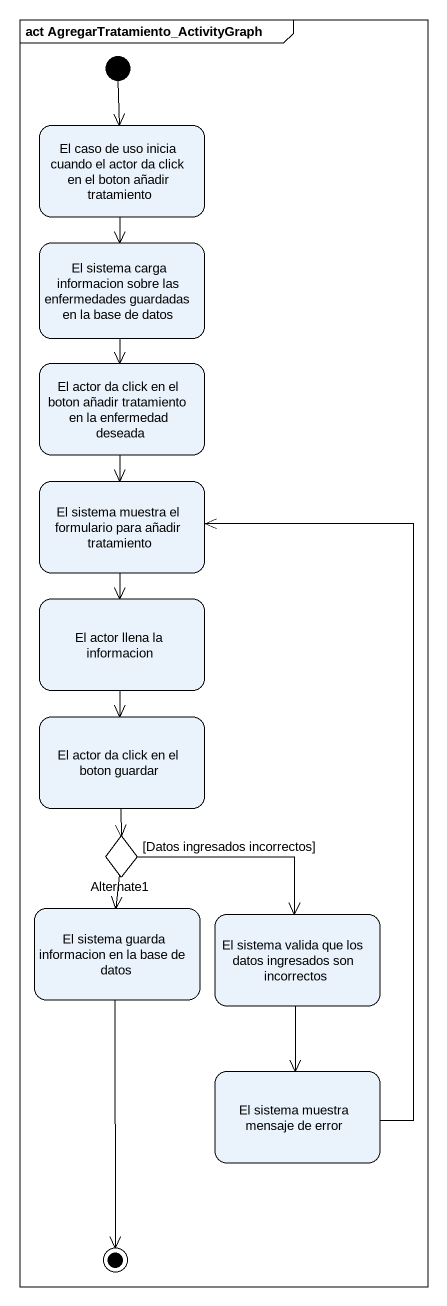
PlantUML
@startuml
mainframe act AgregarTratamiento_ActivityGraph
hide empty description
state "El caso de uso inicia cuando el actor da click en el boton añadir tratamiento" as El_caso_de_uso_inicia
state "El sistema carga informacion sobre las enfermedades guardadas en la base de datos" as El_sistema_carga
state "El actor da click en el boton añadir tratamiento en la enfermedad deseada" as El_actor_da_click_en_el
state "El sistema muestra el formulario para añadir tratamiento" as El_sistema_muestra_el
state "El actor llena la informacion" as El_actor_llena_la
state "El actor da click en el boton guardar" as El_actor_da_click_en_el_2
state Alternate1 <<choice>>
state "El sistema guarda informacion en la base de datos" as El_sistema_guarda
state "El sistema valida que los datos ingresados son incorrectos" as El_sistema_valida_que_los
state "El sistema muestra mensaje de error" as El_sistema_muestra_mensaje
[*] --> El_caso_de_uso_inicia
El_caso_de_uso_inicia --> El_sistema_carga
El_sistema_carga --> El_actor_da_click_en_el
El_actor_da_click_en_el --> El_sistema_muestra_el
El_sistema_muestra_el --> El_actor_llena_la
El_actor_llena_la --> El_actor_da_click_en_el_2
El_actor_da_click_en_el_2 --> Alternate1
Alternate1 --> El_sistema_guarda
Alternate1 -right-> El_sistema_valida_que_los : [Datos ingresados incorrectos]
El_sistema_valida_que_los --> El_sistema_muestra_mensaje
El_sistema_muestra_mensaje -up-> El_sistema_muestra_el
El_sistema_guarda --> [*]
@enduml
